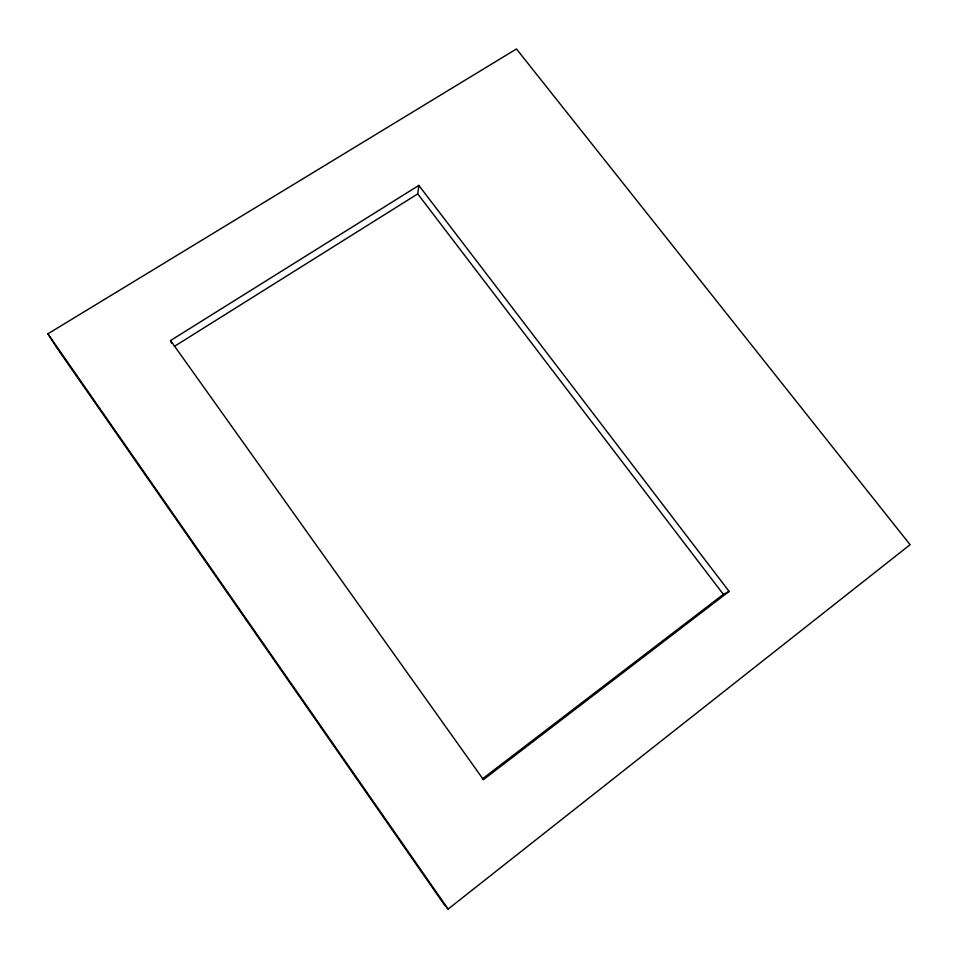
<?xml version="1.0" encoding="UTF-8"?>
<svg xmlns="http://www.w3.org/2000/svg" width="958" height="958" viewBox="0 0 958 958"><rect width="100%" height="100%" fill="white"/><g stroke="black" fill="none" stroke-linecap="round" stroke-linejoin="round"><path stroke-width="1.44" d="M418.838 185.409L729.122 591.409L723.362 594.355L417.736 193.887L418.838 185.409L170.56 340.545L171.566 343.204M448.164 909.046L910.1 544.707L516.47 48.954L47.9 333.827L57.408 348.676L444.392 904.891L448.164 909.046L47.9 333.827M482.365 778.902L723.362 594.355M729.122 591.409L483.419 779.644L170.56 340.545M174.344 346.401L417.736 193.887"/></g></svg>
